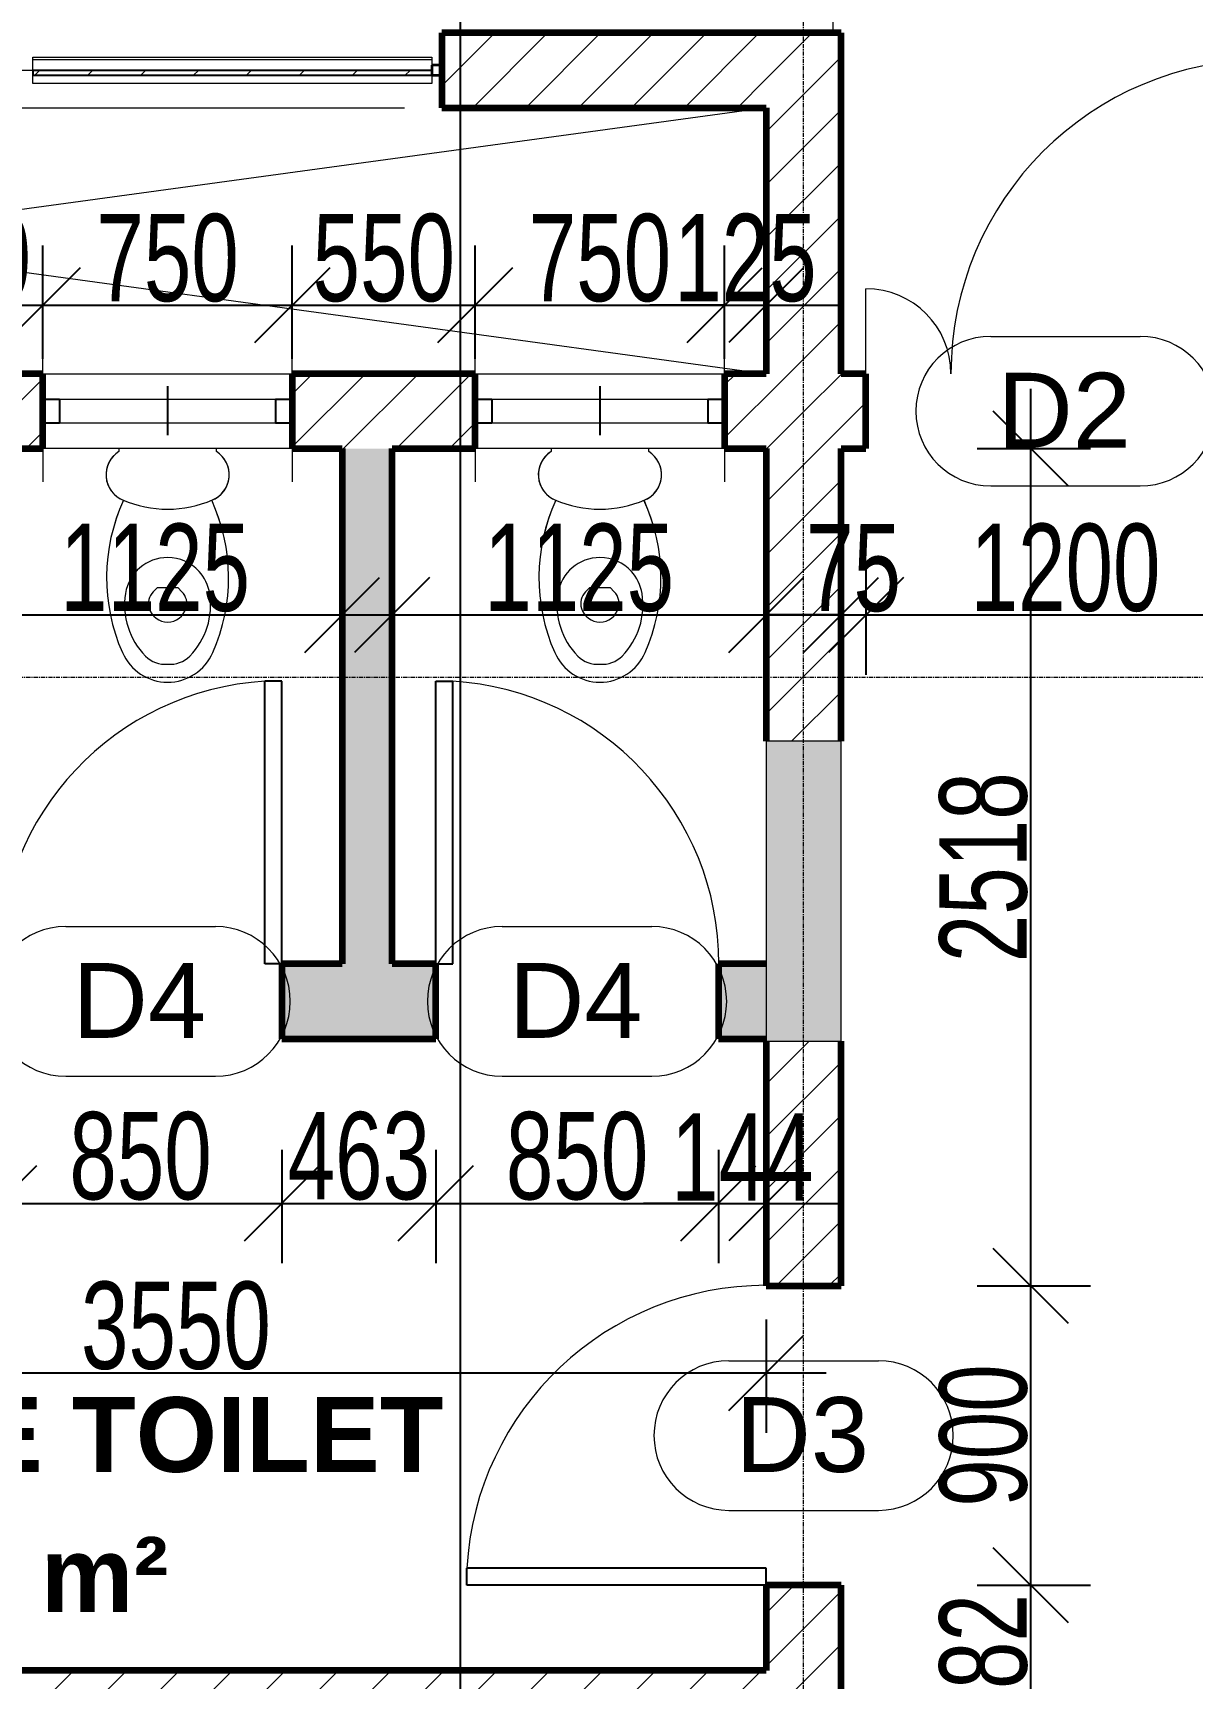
# Model space of a CAD drawing. Header units: millimetres. Extents: x -35190 to 411743, y -233114 to 23872.
# Drawn here: x 151854 to 155340, y 152 to 5099 of the extents above; entities that cross this region are included whole.
import ezdxf

# ---------------------------------------------------------------- set-up
doc = ezdxf.new("R2010")
doc.units = ezdxf.units.MM
doc.linetypes.add('Grid Line', pattern=[22.225, 12.7, -3.175, 3.175, -3.175])
for name, color, linetype, lineweight in [('A-ANNO-DIMS', 211, 'Continuous', 9), ('A-AREA-IDEN', 2, 'Continuous', 9), ('A-DETL-GENF', 92, 'Continuous', 18), ('A-DETL-THIN', 151, 'Continuous', 18), ('A-DOOR', 31, 'Continuous', 18), ('A-DOOR-IDEN', 31, 'Continuous', 9), ('A-FLOR', 192, 'Continuous', 18), ('A-GLAZ', 151, 'Continuous', 18), ('A-GLAZ-CURT', 52, 'Continuous', 18), ('A-GLAZ-CWMG', 51, 'Continuous', 18), ('A-WALL', 113, 'Continuous', 18), ('A-WALL-PATT', 111, 'Continuous', 18), ('P-SANR-FIXT', 6, 'Continuous', 18), ('S-GRID', 1, 'Continuous', 9)]:
    doc.layers.add(name, color=color, linetype=linetype, lineweight=lineweight)
doc.styles.add('Arial_8', font='arial.ttf', dxfattribs={"width": 0.7, "height": 262.5})
doc.styles.add('Arial_9', font='arial.ttf', dxfattribs={"height": 180})
doc.styles.add('Arial_B', font='arialbd.ttf', dxfattribs={"height": 225})
doc.dimstyles.new('small_3_5mm', dxfattribs={"dimscale": 304.8, "dimtxt": 267.818092, "dimasz": 0.738189, "dimexe": 0.590551, "dimexo": 0.0625, "dimgap": 0.024606, "dimtad": 1, "dimdec": 0, "dimzin": 0, "dimdsep": 46, "dimtxsty": 'Arial_8', "dimblk1": 'OBLIQUE', "dimblk2": 'OBLIQUE', "dimsah": 1, "dimcen": 0.09, "dimdle": 0.590551, "dimazin": 0, "dimtfac": 1, "dimtdec": 4, "dimtix": 1, "dimtmove": 0, "dimatfit": 3, "dimfxl": 0.590551, "dimfxlon": 1, "dimtvp": 1, "dimtolj": 1, "dimtzin": 0, "dimarcsym": 2})
pattern_1 = [(45, (140110.45, -3260.38), (-79.5495, 79.5495), [])]

# ---------------------------------------------------------------- blocks, each defined once
blk = doc.blocks.new('M_Single-Flush - 900 x 2100mm-426370-FIRST FLOOR')
at = {"layer": 'A-DOOR', "lineweight": 25}
for p, q in [((399, -112.5), (399, -1012.7)), ((450, -112.5), (399, -112.5)), ((450, -112.5), (450, -1012.7)), ((450, -1012.7), (399, -1012.7))]:
    blk.add_line(p, q, dxfattribs=at)
at = {"layer": 'A-DOOR'}
blk.add_arc((450, -112.5), 901.7, 180, 266.7576, dxfattribs=at)
blk = doc.blocks.new('Double - Offset 1 - 1200 x 2100mm Sgl Swing-501791-FIRST FLOOR')
at = {"layer": 'A-DOOR'}
for p, q in [((834, 112.5), (834, 1057)), ((-366, 112.5), (-366, 368))]:
    blk.add_line(p, q, dxfattribs=at)
for centre, radius, start, end in [((834, 112.5), 944.5, 90, 180), ((-366, 112.5), 255.5, 360, 90)]:
    blk.add_arc(centre, radius, start, end, dxfattribs=at)
blk = doc.blocks.new('Sliding - 2L - SL750 X 900-440830-FIRST FLOOR')
at = {"layer": 'A-GLAZ'}
for p, q in [((-48.8, 112.5), (-48.8, 212.5)), ((701.2, 112.5), (701.2, 212.5)), ((651.2, 35), (1.2, 35)), ((1.2, -35), (651.2, -35)), ((-48.8, -112.5), (-48.8, -192.5)), ((701.2, -112.5), (701.2, -212.5))]:
    blk.add_line(p, q, dxfattribs=at)
at = {"layer": 'A-GLAZ', "lineweight": 25}
for p, q in [((326.2, -75), (326.2, 72.5)), ((1.2, 35), (-48.8, 35)), ((1.2, -35), (1.2, 35)), ((701.2, 35), (651.2, 35)), ((651.2, -35), (651.2, 35)), ((-48.8, -35), (1.2, -35)), ((651.2, -35), (701.2, -35))]:
    blk.add_line(p, q, dxfattribs=at)
blk = doc.blocks.new('M_Single-Flush - 850 x 2100mm-V26-FIRST FLOOR')
at = {"layer": 'A-DOOR', "color": 10, "lineweight": 25}
for p, q in [((374, 112.5), (374, 962.7)), ((425, 962.7), (374, 962.7)), ((425, 112.5), (425, 962.7)), ((425, 112.5), (374, 112.5))]:
    blk.add_line(p, q, dxfattribs=at)
at = {"layer": 'A-DOOR'}
blk.add_arc((425, 112.5), 851.7, 93.433, 180, dxfattribs=at)
blk = doc.blocks.new('M_Single-Flush - 850 x 2100mm-V27-FIRST FLOOR')
at = {"layer": 'A-DOOR', "color": 10, "lineweight": 25}
for p, q in [((374, -112.5), (374, -962.7)), ((425, -112.5), (374, -112.5)), ((425, -112.5), (425, -962.7)), ((425, -962.7), (374, -962.7))]:
    blk.add_line(p, q, dxfattribs=at)
at = {"layer": 'A-DOOR'}
blk.add_arc((425, -112.5), 851.7, 180, 266.567, dxfattribs=at)
blk = doc.blocks.new('WC Dis w Cistern _7_ - 540 x 360mm-515151-FIRST FLOOR')
at = {"layer": 'P-SANR-FIXT'}
for p, q in [((-146.9, 0), (-146.9, -8.9)), ((-146.9, 0), (-146.9, -8.9)), ((146.9, -8.9), (146.9, 0)), ((146.9, -8.9), (146.9, 0)), ((-43.1, -430.6), (-30.8, -418.2)), ((-30.8, -418.2), (30.8, -418.2)), ((30.8, -418.2), (43.1, -430.6))]:
    blk.add_line(p, q, dxfattribs=at)
for centre, radius, start, end in [((-102.8, -78.7), 82.5, 122.2745, 248.8192), ((-102.8, -78.7), 82.5, 122.2745, 246.8782), ((102.8, -78.7), 82.5, 291.1808, 57.7255), ((102.8, -78.7), 82.5, 293.1218, 57.7255), ((375, -388.2), 558.4, 155.3545, 203.7969), ((375, -388.2), 558.4, 155.3903, 203.7969), ((0, 162.1), 344.3, 246.8782, 293.1218), ((-375, -388.2), 558.4, 336.2031, 24.6455), ((-375, -388.2), 558.4, 336.2031, 24.6097), ((0, -455.9), 128.2, 89.9985, 170.9061), ((0, -455.9), 128.2, 42.4453, 90.0015), ((0, -455.9), 128.2, 9.0939, 42.4453), ((90.5, -470.4), 219.9, 170.9061, 224.3974), ((-7.8, -465.9), 50, 135, 197.1865), ((7.8, -465.9), 50, 342.8171, 45), ((-90.5, -470.4), 219.9, 315.6026, 9.0939), ((0, -463.5), 58.1, 197.1865, 342.8171), ((1.4, -553), 150, 203.7969, 269.4689), ((1.4, -553), 150, 203.7969, 269.4689), ((-8.3, -567.1), 81.6, 224.3974, 275.8355), ((-1.4, -553), 150, 270.5311, 336.2031), ((-1.4, -553), 150, 270.5311, 336.2031), ((8.3, -567.1), 81.6, 264.1645, 315.6026)]:
    blk.add_arc(centre, radius, start, end, dxfattribs=at)
blk = doc.blocks.new('grill panel - grill panel-704256-FIRST FLOOR')
at = {"layer": 'A-GLAZ-CURT'}
for p, q in [((600, 0.4), (600, -32.3)), ((-600, -32.3), (-600, -15)), ((-600, -39.4), (-600, -32.3)), ((600, -32.3), (-600, -32.3)), ((600, -39.4), (-600, -39.4)), ((600, -32.3), (600, -39.4))]:
    blk.add_line(p, q, dxfattribs=at)
blk = doc.blocks.new('grill panel - grill panel-V64-FIRST FLOOR')
at = {"layer": 'A-GLAZ-CURT'}
h = blk.add_hatch(dxfattribs=at)
h.set_pattern_fill('FP_31', color=256, style=0, pattern_type=2)
h.set_pattern_definition([(225, (12343.9, 8247.18), (79.5495, -79.5495), [])])
h.paths.add_polyline_path([(378.8, 14.6), (-600, 14.6), (-600, 0.4), (600, 0.4), (600, 14.6)])
for p, q in [((-600, 15), (-600, 39.4)), ((-600, 39.4), (600, 39.4)), ((600, 39.4), (600, 14.6))]:
    blk.add_line(p, q, dxfattribs=at)
at = {"layer": 'A-GLAZ-CURT', "lineweight": 25}
for p, q in [((-600, 14.6), (-600, 0.4)), ((600, 14.6), (-600, 14.6)), ((-600, 0.4), (600, 0.4)), ((600, 0.4), (600, 14.6))]:
    blk.add_line(p, q, dxfattribs=at)
blk = doc.blocks.new('Rectangular Mullion - 30mm Square-695045-FIRST FLOOR')
at = {"layer": 'A-GLAZ-CWMG', "lineweight": 35}
for p, q in [((0, 15), (-30, 15)), ((-30, 15), (-30, -14.6)), ((0, -15), (0, 15)), ((-30, -15), (0, -15))]:
    blk.add_line(p, q, dxfattribs=at)
blk = doc.blocks.new('_Oblique')
at = {"color": 0, "linetype": 'ByBlock', "lineweight": -2}
blk.add_line((-0.5, -0.5), (0.5, 0.5), dxfattribs=at)
blk = doc.blocks.new('*D3863')
at = {"layer": 'A-ANNO-DIMS', "color": 0, "lineweight": -2, "transparency": 16777216}
for p, q in [((151659.4, 3509.8), (151659.4, 3168.8)), ((152784.4, 3509.8), (152784.4, 3168.8)), ((151479.4, 3348.8), (152964.4, 3348.8))]:
    blk.add_line(p, q, dxfattribs=at)
at = {"layer": 'Defpoints', "color": 0, "transparency": 16777216}
for p in [(151659.4, 3528.8), (152784.4, 3528.8), (152784.4, 3348.8)]:
    blk.add_point(p, dxfattribs=at)
at = {"layer": 'A-ANNO-DIMS', "color": 0, "lineweight": -2, "transparency": 16777216, "xscale": 224.9999999999999, "yscale": 224.9999999999999, "zscale": 224.9999999999999, "rotation": 180}
blk.add_blockref('_Oblique', (151659.4, 3348.8), dxfattribs=at)
at = {"layer": 'A-ANNO-DIMS', "color": 0, "lineweight": -2, "transparency": 16777216, "xscale": 224.9999999999999, "yscale": 224.9999999999999, "zscale": 224.9999999999999}
blk.add_blockref('_Oblique', (152784.4, 3348.8), dxfattribs=at)
at = {"layer": 'A-ANNO-DIMS', "color": 0, "transparency": 16777216, "insert": (152221.9, 3490.3), "char_height": 262.5, "width": 672.429, "attachment_point": 5, "style": 'Arial_8'}
blk.add_mtext('\\A1;1125', dxfattribs=at)
blk = doc.blocks.new('*D3864')
at = {"layer": 'A-ANNO-DIMS', "color": 0, "lineweight": -2, "transparency": 16777216}
for p, q in [((152934.4, 3509.8), (152934.4, 3168.8)), ((154059.4, 3509.8), (154059.4, 3168.8)), ((152754.4, 3348.8), (154239.4, 3348.8))]:
    blk.add_line(p, q, dxfattribs=at)
at = {"layer": 'Defpoints', "color": 0, "transparency": 16777216}
for p in [(152934.4, 3528.8), (154059.4, 3528.8), (154059.4, 3348.8)]:
    blk.add_point(p, dxfattribs=at)
at = {"layer": 'A-ANNO-DIMS', "color": 0, "lineweight": -2, "transparency": 16777216, "xscale": 224.9999999999999, "yscale": 224.9999999999999, "zscale": 224.9999999999999, "rotation": 180}
blk.add_blockref('_Oblique', (152934.4, 3348.8), dxfattribs=at)
at = {"layer": 'A-ANNO-DIMS', "color": 0, "lineweight": -2, "transparency": 16777216, "xscale": 224.9999999999999, "yscale": 224.9999999999999, "zscale": 224.9999999999999}
blk.add_blockref('_Oblique', (154059.4, 3348.8), dxfattribs=at)
at = {"layer": 'A-ANNO-DIMS', "color": 0, "transparency": 16777216, "insert": (153496.9, 3490.3), "char_height": 262.5, "width": 672.429, "attachment_point": 5, "style": 'Arial_8'}
blk.add_mtext('\\A1;1125', dxfattribs=at)
blk = doc.blocks.new('*D3871')
at = {"layer": 'A-ANNO-DIMS', "color": 0, "lineweight": -2, "transparency": 16777216}
for p, q in [((151434.4, 1740.4), (151434.4, 1399.4)), ((151753.1, 1740.4), (151753.1, 1399.4)), ((151434.4, 1579.4), (151209.4, 1579.4)), ((151434.4, 1579.4), (151753.1, 1579.4)), ((151753.1, 1579.4), (151978.1, 1579.4))]:
    blk.add_line(p, q, dxfattribs=at)
at = {"layer": 'Defpoints', "color": 0, "transparency": 16777216}
for p in [(151434.4, 1759.4), (151753.1, 1759.4), (151753.1, 1579.4)]:
    blk.add_point(p, dxfattribs=at)
at = {"layer": 'A-ANNO-DIMS', "color": 0, "lineweight": -2, "transparency": 16777216, "xscale": 224.9999999999999, "yscale": 224.9999999999999, "zscale": 224.9999999999999}
blk.add_blockref('_Oblique', (151434.4, 1579.4), dxfattribs=at)
at = {"layer": 'A-ANNO-DIMS', "color": 0, "lineweight": -2, "transparency": 16777216, "xscale": 224.9999999999999, "yscale": 224.9999999999999, "zscale": 224.9999999999999, "rotation": 180}
blk.add_blockref('_Oblique', (151753.1, 1579.4), dxfattribs=at)
at = {"layer": 'A-ANNO-DIMS', "color": 0, "transparency": 16777216, "insert": (151593.7, 1721), "char_height": 262.5, "width": 504.322, "attachment_point": 5, "style": 'Arial_8'}
blk.add_mtext('\\A1;319', dxfattribs=at)
blk = doc.blocks.new('*D3872')
at = {"layer": 'A-ANNO-DIMS', "color": 0, "lineweight": -2, "transparency": 16777216}
for p, q in [((151753.1, 1740.4), (151753.1, 1399.4)), ((152603.1, 1740.4), (152603.1, 1399.4)), ((151573.1, 1579.4), (152783.1, 1579.4))]:
    blk.add_line(p, q, dxfattribs=at)
at = {"layer": 'Defpoints', "color": 0, "transparency": 16777216}
for p in [(151753.1, 1759.4), (152603.1, 1759.4), (152603.1, 1579.4)]:
    blk.add_point(p, dxfattribs=at)
at = {"layer": 'A-ANNO-DIMS', "color": 0, "lineweight": -2, "transparency": 16777216, "xscale": 224.9999999999999, "yscale": 224.9999999999999, "zscale": 224.9999999999999, "rotation": 180}
blk.add_blockref('_Oblique', (151753.1, 1579.4), dxfattribs=at)
at = {"layer": 'A-ANNO-DIMS', "color": 0, "lineweight": -2, "transparency": 16777216, "xscale": 224.9999999999999, "yscale": 224.9999999999999, "zscale": 224.9999999999999}
blk.add_blockref('_Oblique', (152603.1, 1579.4), dxfattribs=at)
at = {"layer": 'A-ANNO-DIMS', "color": 0, "transparency": 16777216, "insert": (152178.1, 1720.9), "char_height": 262.5, "width": 504.322, "attachment_point": 5, "style": 'Arial_8'}
blk.add_mtext('\\A1;850', dxfattribs=at)
blk = doc.blocks.new('*D3873')
at = {"layer": 'A-ANNO-DIMS', "color": 0, "lineweight": -2, "transparency": 16777216}
for p, q in [((152603.1, 1740.4), (152603.1, 1399.4)), ((153065.6, 1740.4), (153065.6, 1399.4)), ((152423.1, 1579.4), (153245.6, 1579.4))]:
    blk.add_line(p, q, dxfattribs=at)
at = {"layer": 'Defpoints', "color": 0, "transparency": 16777216}
for p in [(152603.1, 1759.4), (153065.6, 1759.4), (153065.6, 1579.4)]:
    blk.add_point(p, dxfattribs=at)
at = {"layer": 'A-ANNO-DIMS', "color": 0, "lineweight": -2, "transparency": 16777216, "xscale": 224.9999999999999, "yscale": 224.9999999999999, "zscale": 224.9999999999999, "rotation": 180}
blk.add_blockref('_Oblique', (152603.1, 1579.4), dxfattribs=at)
at = {"layer": 'A-ANNO-DIMS', "color": 0, "lineweight": -2, "transparency": 16777216, "xscale": 224.9999999999999, "yscale": 224.9999999999999, "zscale": 224.9999999999999}
blk.add_blockref('_Oblique', (153065.6, 1579.4), dxfattribs=at)
at = {"layer": 'A-ANNO-DIMS', "color": 0, "transparency": 16777216, "insert": (152834.4, 1721), "char_height": 262.5, "width": 504.322, "attachment_point": 5, "style": 'Arial_8'}
blk.add_mtext('\\A1;463', dxfattribs=at)
blk = doc.blocks.new('*D3874')
at = {"layer": 'A-ANNO-DIMS', "color": 0, "lineweight": -2, "transparency": 16777216}
for p, q in [((153065.6, 1740.4), (153065.6, 1399.4)), ((153915.6, 1740.4), (153915.6, 1399.4)), ((152885.6, 1579.4), (154095.6, 1579.4))]:
    blk.add_line(p, q, dxfattribs=at)
at = {"layer": 'Defpoints', "color": 0, "transparency": 16777216}
for p in [(153065.6, 1759.4), (153915.6, 1759.4), (153915.6, 1579.4)]:
    blk.add_point(p, dxfattribs=at)
at = {"layer": 'A-ANNO-DIMS', "color": 0, "lineweight": -2, "transparency": 16777216, "xscale": 224.9999999999999, "yscale": 224.9999999999999, "zscale": 224.9999999999999, "rotation": 180}
blk.add_blockref('_Oblique', (153065.6, 1579.4), dxfattribs=at)
at = {"layer": 'A-ANNO-DIMS', "color": 0, "lineweight": -2, "transparency": 16777216, "xscale": 224.9999999999999, "yscale": 224.9999999999999, "zscale": 224.9999999999999}
blk.add_blockref('_Oblique', (153915.6, 1579.4), dxfattribs=at)
at = {"layer": 'A-ANNO-DIMS', "color": 0, "transparency": 16777216, "insert": (153490.6, 1720.9), "char_height": 262.5, "width": 504.322, "attachment_point": 5, "style": 'Arial_8'}
blk.add_mtext('\\A1;850', dxfattribs=at)
blk = doc.blocks.new('*D3875')
at = {"layer": 'A-ANNO-DIMS', "color": 0, "lineweight": -2, "transparency": 16777216}
for p, q in [((153915.6, 1740.4), (153915.6, 1399.4)), ((154059.4, 1740.4), (154059.4, 1399.4)), ((153915.6, 1579.4), (153690.6, 1579.4)), ((153915.6, 1579.4), (154059.4, 1579.4)), ((154059.4, 1579.4), (154284.4, 1579.4))]:
    blk.add_line(p, q, dxfattribs=at)
at = {"layer": 'Defpoints', "color": 0, "transparency": 16777216}
for p in [(153915.6, 1759.4), (154059.4, 1759.4), (154059.4, 1579.4)]:
    blk.add_point(p, dxfattribs=at)
at = {"layer": 'A-ANNO-DIMS', "color": 0, "lineweight": -2, "transparency": 16777216, "xscale": 224.9999999999999, "yscale": 224.9999999999999, "zscale": 224.9999999999999}
blk.add_blockref('_Oblique', (153915.6, 1579.4), dxfattribs=at)
at = {"layer": 'A-ANNO-DIMS', "color": 0, "lineweight": -2, "transparency": 16777216, "xscale": 224.9999999999999, "yscale": 224.9999999999999, "zscale": 224.9999999999999, "rotation": 180}
blk.add_blockref('_Oblique', (154059.4, 1579.4), dxfattribs=at)
at = {"layer": 'A-ANNO-DIMS', "color": 0, "transparency": 16777216, "insert": (153987.5, 1718.7), "char_height": 262.5, "width": 504.322, "attachment_point": 5, "style": 'Arial_8'}
blk.add_mtext('\\A1;144', dxfattribs=at)
blk = doc.blocks.new('*D3885')
at = {"layer": 'A-ANNO-DIMS', "color": 0, "lineweight": -2, "transparency": 16777216}
for p, q in [((151384.4, 4119.4), (151384.4, 4460.4)), ((151884.4, 4119.4), (151884.4, 4460.4)), ((151204.4, 4280.4), (152064.4, 4280.4))]:
    blk.add_line(p, q, dxfattribs=at)
at = {"layer": 'Defpoints', "color": 0, "transparency": 16777216}
for p in [(151884.4, 4280.4), (151384.4, 4100.4), (151884.4, 4100.4)]:
    blk.add_point(p, dxfattribs=at)
at = {"layer": 'A-ANNO-DIMS', "color": 0, "lineweight": -2, "transparency": 16777216, "xscale": 224.9999999999999, "yscale": 224.9999999999999, "zscale": 224.9999999999999, "rotation": 180}
blk.add_blockref('_Oblique', (151384.4, 4280.4), dxfattribs=at)
at = {"layer": 'A-ANNO-DIMS', "color": 0, "lineweight": -2, "transparency": 16777216, "xscale": 224.9999999999999, "yscale": 224.9999999999999, "zscale": 224.9999999999999}
blk.add_blockref('_Oblique', (151884.4, 4280.4), dxfattribs=at)
at = {"layer": 'A-ANNO-DIMS', "color": 0, "transparency": 16777216, "insert": (151634.4, 4421.9), "char_height": 262.5, "width": 504.322, "attachment_point": 5, "style": 'Arial_8'}
blk.add_mtext('\\A1;500', dxfattribs=at)
blk = doc.blocks.new('*D3886')
at = {"layer": 'A-ANNO-DIMS', "color": 0, "lineweight": -2, "transparency": 16777216}
for p, q in [((151884.4, 4119.4), (151884.4, 4460.4)), ((152634.4, 4119.4), (152634.4, 4460.4)), ((151704.4, 4280.4), (152814.4, 4280.4))]:
    blk.add_line(p, q, dxfattribs=at)
at = {"layer": 'Defpoints', "color": 0, "transparency": 16777216}
for p in [(152634.4, 4280.4), (151884.4, 4100.4), (152634.4, 4100.4)]:
    blk.add_point(p, dxfattribs=at)
at = {"layer": 'A-ANNO-DIMS', "color": 0, "lineweight": -2, "transparency": 16777216, "xscale": 224.9999999999999, "yscale": 224.9999999999999, "zscale": 224.9999999999999, "rotation": 180}
blk.add_blockref('_Oblique', (151884.4, 4280.4), dxfattribs=at)
at = {"layer": 'A-ANNO-DIMS', "color": 0, "lineweight": -2, "transparency": 16777216, "xscale": 224.9999999999999, "yscale": 224.9999999999999, "zscale": 224.9999999999999}
blk.add_blockref('_Oblique', (152634.4, 4280.4), dxfattribs=at)
at = {"layer": 'A-ANNO-DIMS', "color": 0, "transparency": 16777216, "insert": (152259.4, 4421.9), "char_height": 262.5, "width": 504.322, "attachment_point": 5, "style": 'Arial_8'}
blk.add_mtext('\\A1;750', dxfattribs=at)
blk = doc.blocks.new('*D3887')
at = {"layer": 'A-ANNO-DIMS', "color": 0, "lineweight": -2, "transparency": 16777216}
for p, q in [((152634.4, 4119.4), (152634.4, 4460.4)), ((153184.4, 4119.4), (153184.4, 4460.4)), ((152454.4, 4280.4), (153364.4, 4280.4))]:
    blk.add_line(p, q, dxfattribs=at)
at = {"layer": 'Defpoints', "color": 0, "transparency": 16777216}
for p in [(153184.4, 4280.4), (152634.4, 4100.4), (153184.4, 4100.4)]:
    blk.add_point(p, dxfattribs=at)
at = {"layer": 'A-ANNO-DIMS', "color": 0, "lineweight": -2, "transparency": 16777216, "xscale": 224.9999999999999, "yscale": 224.9999999999999, "zscale": 224.9999999999999, "rotation": 180}
blk.add_blockref('_Oblique', (152634.4, 4280.4), dxfattribs=at)
at = {"layer": 'A-ANNO-DIMS', "color": 0, "lineweight": -2, "transparency": 16777216, "xscale": 224.9999999999999, "yscale": 224.9999999999999, "zscale": 224.9999999999999}
blk.add_blockref('_Oblique', (153184.4, 4280.4), dxfattribs=at)
at = {"layer": 'A-ANNO-DIMS', "color": 0, "transparency": 16777216, "insert": (152909.4, 4421.9), "char_height": 262.5, "width": 504.322, "attachment_point": 5, "style": 'Arial_8'}
blk.add_mtext('\\A1;550', dxfattribs=at)
blk = doc.blocks.new('*D3888')
at = {"layer": 'A-ANNO-DIMS', "color": 0, "lineweight": -2, "transparency": 16777216}
for p, q in [((153184.4, 4119.4), (153184.4, 4460.4)), ((153934.4, 4119.4), (153934.4, 4460.4)), ((153004.4, 4280.4), (154114.4, 4280.4))]:
    blk.add_line(p, q, dxfattribs=at)
at = {"layer": 'Defpoints', "color": 0, "transparency": 16777216}
for p in [(153934.4, 4280.4), (153184.4, 4100.4), (153934.4, 4100.4)]:
    blk.add_point(p, dxfattribs=at)
at = {"layer": 'A-ANNO-DIMS', "color": 0, "lineweight": -2, "transparency": 16777216, "xscale": 224.9999999999999, "yscale": 224.9999999999999, "zscale": 224.9999999999999, "rotation": 180}
blk.add_blockref('_Oblique', (153184.4, 4280.4), dxfattribs=at)
at = {"layer": 'A-ANNO-DIMS', "color": 0, "lineweight": -2, "transparency": 16777216, "xscale": 224.9999999999999, "yscale": 224.9999999999999, "zscale": 224.9999999999999}
blk.add_blockref('_Oblique', (153934.4, 4280.4), dxfattribs=at)
at = {"layer": 'A-ANNO-DIMS', "color": 0, "transparency": 16777216, "insert": (153559.4, 4421.9), "char_height": 262.5, "width": 504.322, "attachment_point": 5, "style": 'Arial_8'}
blk.add_mtext('\\A1;750', dxfattribs=at)
blk = doc.blocks.new('*D3889')
at = {"layer": 'A-ANNO-DIMS', "color": 0, "lineweight": -2, "transparency": 16777216}
for p, q in [((153934.4, 4119.4), (153934.4, 4460.4)), ((154059.4, 4441.3), (154059.4, 4100.4)), ((153934.4, 4280.4), (153709.4, 4280.4)), ((153934.4, 4280.4), (154059.4, 4280.4)), ((154059.4, 4280.4), (154284.4, 4280.4))]:
    blk.add_line(p, q, dxfattribs=at)
at = {"layer": 'Defpoints', "color": 0, "transparency": 16777216}
for p in [(154059.4, 4460.4), (154059.4, 4280.4), (153934.4, 4100.4)]:
    blk.add_point(p, dxfattribs=at)
at = {"layer": 'A-ANNO-DIMS', "color": 0, "lineweight": -2, "transparency": 16777216, "xscale": 224.9999999999999, "yscale": 224.9999999999999, "zscale": 224.9999999999999}
blk.add_blockref('_Oblique', (153934.4, 4280.4), dxfattribs=at)
at = {"layer": 'A-ANNO-DIMS', "color": 0, "lineweight": -2, "transparency": 16777216, "xscale": 224.9999999999999, "yscale": 224.9999999999999, "zscale": 224.9999999999999, "rotation": 180}
blk.add_blockref('_Oblique', (154059.4, 4280.4), dxfattribs=at)
at = {"layer": 'A-ANNO-DIMS', "color": 0, "transparency": 16777216, "insert": (153996.9, 4421.9), "char_height": 262.5, "width": 504.322, "attachment_point": 5, "style": 'Arial_8'}
blk.add_mtext('\\A1;125', dxfattribs=at)
blk = doc.blocks.new('*D3892')
at = {"layer": 'A-ANNO-DIMS', "color": 0, "lineweight": -2, "transparency": 16777216}
for p, q in [((150509.4, 908.5), (150509.4, 1249.4)), ((154059.4, 1230.4), (154059.4, 889.4)), ((150329.4, 1069.4), (154239.4, 1069.4))]:
    blk.add_line(p, q, dxfattribs=at)
at = {"layer": 'Defpoints', "color": 0, "transparency": 16777216}
for p in [(154059.4, 1249.4), (154059.4, 1069.4), (150509.4, 889.4)]:
    blk.add_point(p, dxfattribs=at)
at = {"layer": 'A-ANNO-DIMS', "color": 0, "lineweight": -2, "transparency": 16777216, "xscale": 224.9999999999999, "yscale": 224.9999999999999, "zscale": 224.9999999999999, "rotation": 180}
blk.add_blockref('_Oblique', (150509.4, 1069.4), dxfattribs=at)
at = {"layer": 'A-ANNO-DIMS', "color": 0, "lineweight": -2, "transparency": 16777216, "xscale": 224.9999999999999, "yscale": 224.9999999999999, "zscale": 224.9999999999999}
blk.add_blockref('_Oblique', (154059.4, 1069.4), dxfattribs=at)
at = {"layer": 'A-ANNO-DIMS', "color": 0, "transparency": 16777216, "insert": (152284.4, 1211), "char_height": 262.5, "width": 672.429, "attachment_point": 5, "style": 'Arial_8'}
blk.add_mtext('\\A1;3550', dxfattribs=at)
blk = doc.blocks.new('*D4193')
at = {"layer": 'A-ANNO-DIMS', "color": 0, "lineweight": -2, "transparency": 16777216}
for p, q in [((154284.4, 3509.8), (154284.4, 3168.8)), ((154359.4, 3509.8), (154359.4, 3168.8)), ((154284.4, 3348.8), (154059.4, 3348.8)), ((154284.4, 3348.8), (154359.4, 3348.8)), ((154359.4, 3348.8), (154584.4, 3348.8))]:
    blk.add_line(p, q, dxfattribs=at)
at = {"layer": 'Defpoints', "color": 0, "transparency": 16777216}
for p in [(154284.4, 3528.8), (154359.4, 3528.8), (154359.4, 3348.8)]:
    blk.add_point(p, dxfattribs=at)
at = {"layer": 'A-ANNO-DIMS', "color": 0, "lineweight": -2, "transparency": 16777216, "xscale": 224.9999999999999, "yscale": 224.9999999999999, "zscale": 224.9999999999999}
blk.add_blockref('_Oblique', (154284.4, 3348.8), dxfattribs=at)
at = {"layer": 'A-ANNO-DIMS', "color": 0, "lineweight": -2, "transparency": 16777216, "xscale": 224.9999999999999, "yscale": 224.9999999999999, "zscale": 224.9999999999999, "rotation": 180}
blk.add_blockref('_Oblique', (154359.4, 3348.8), dxfattribs=at)
at = {"layer": 'A-ANNO-DIMS', "color": 0, "transparency": 16777216, "insert": (154321.9, 3489.8), "char_height": 262.5, "width": 336.215, "attachment_point": 5, "style": 'Arial_8'}
blk.add_mtext('\\A1;75', dxfattribs=at)
blk = doc.blocks.new('*D4194')
at = {"layer": 'A-ANNO-DIMS', "color": 0, "lineweight": -2, "transparency": 16777216}
for p, q in [((154359.4, 3509.8), (154359.4, 3168.8)), ((155559.4, 3509.8), (155559.4, 3168.8)), ((154179.4, 3348.8), (155739.4, 3348.8))]:
    blk.add_line(p, q, dxfattribs=at)
at = {"layer": 'Defpoints', "color": 0, "transparency": 16777216}
for p in [(154359.4, 3528.8), (155559.4, 3528.8), (155559.4, 3348.8)]:
    blk.add_point(p, dxfattribs=at)
at = {"layer": 'A-ANNO-DIMS', "color": 0, "lineweight": -2, "transparency": 16777216, "xscale": 224.9999999999999, "yscale": 224.9999999999999, "zscale": 224.9999999999999, "rotation": 180}
blk.add_blockref('_Oblique', (154359.4, 3348.8), dxfattribs=at)
at = {"layer": 'A-ANNO-DIMS', "color": 0, "lineweight": -2, "transparency": 16777216, "xscale": 224.9999999999999, "yscale": 224.9999999999999, "zscale": 224.9999999999999}
blk.add_blockref('_Oblique', (155559.4, 3348.8), dxfattribs=at)
at = {"layer": 'A-ANNO-DIMS', "color": 0, "transparency": 16777216, "insert": (154959.4, 3490.3), "char_height": 262.5, "width": 672.429, "attachment_point": 5, "style": 'Arial_8'}
blk.add_mtext('\\A1;1200', dxfattribs=at)
blk = doc.blocks.new('*D4201')
at = {"layer": 'A-ANNO-DIMS', "color": 0, "lineweight": -2, "transparency": 16777216}
for p, q in [((154854.7, -230.7), (154854.7, 611.3)), ((154693.8, 431.3), (155034.7, 431.3)), ((154693.8, -50.7), (155034.7, -50.7))]:
    blk.add_line(p, q, dxfattribs=at)
at = {"layer": 'Defpoints', "color": 0, "transparency": 16777216}
for p in [(154674.7, 431.3), (154854.7, 431.3), (154674.7, -50.7)]:
    blk.add_point(p, dxfattribs=at)
at = {"layer": 'A-ANNO-DIMS', "color": 0, "lineweight": -2, "transparency": 16777216, "xscale": 224.9999999999999, "yscale": 224.9999999999999, "zscale": 224.9999999999999}
for p, rotation in [((154854.7, 431.3), 90), ((154854.7, -50.7), 270)]:
    blk.add_blockref('_Oblique', p, dxfattribs=dict(at, rotation=rotation))
at = {"layer": 'A-ANNO-DIMS', "color": 0, "transparency": 16777216, "insert": (154713.2, 190.3), "char_height": 262.5, "width": 504.322, "attachment_point": 5, "rotation": 90, "style": 'Arial_8'}
blk.add_mtext('\\A1;482', dxfattribs=at)
blk = doc.blocks.new('*D4202')
at = {"layer": 'A-ANNO-DIMS', "color": 0, "lineweight": -2, "transparency": 16777216}
for p, q in [((154854.7, 251.3), (154854.7, 1511.3)), ((154693.8, 1331.3), (155034.7, 1331.3)), ((154693.8, 431.3), (155034.7, 431.3))]:
    blk.add_line(p, q, dxfattribs=at)
at = {"layer": 'Defpoints', "color": 0, "transparency": 16777216}
for p in [(154674.7, 1331.3), (154854.7, 1331.3), (154674.7, 431.3)]:
    blk.add_point(p, dxfattribs=at)
at = {"layer": 'A-ANNO-DIMS', "color": 0, "lineweight": -2, "transparency": 16777216, "xscale": 224.9999999999999, "yscale": 224.9999999999999, "zscale": 224.9999999999999}
for p, rotation in [((154854.7, 1331.3), 90), ((154854.7, 431.3), 270)]:
    blk.add_blockref('_Oblique', p, dxfattribs=dict(at, rotation=rotation))
at = {"layer": 'A-ANNO-DIMS', "color": 0, "transparency": 16777216, "insert": (154713.2, 881.3), "char_height": 262.5, "width": 504.322, "attachment_point": 5, "rotation": 90, "style": 'Arial_8'}
blk.add_mtext('\\A1;900', dxfattribs=at)
blk = doc.blocks.new('*D4203')
at = {"layer": 'A-ANNO-DIMS', "color": 0, "lineweight": -2, "transparency": 16777216}
for p, q in [((154854.7, 1151.3), (154854.7, 4029.3)), ((154693.8, 3849.3), (155034.7, 3849.3)), ((154693.8, 1331.3), (155034.7, 1331.3))]:
    blk.add_line(p, q, dxfattribs=at)
at = {"layer": 'Defpoints', "color": 0, "transparency": 16777216}
for p in [(154674.7, 3849.3), (154854.7, 3849.3), (154674.7, 1331.3)]:
    blk.add_point(p, dxfattribs=at)
at = {"layer": 'A-ANNO-DIMS', "color": 0, "lineweight": -2, "transparency": 16777216, "xscale": 224.9999999999999, "yscale": 224.9999999999999, "zscale": 224.9999999999999}
for p, rotation in [((154854.7, 3849.3), 90), ((154854.7, 1331.3), 270)]:
    blk.add_blockref('_Oblique', p, dxfattribs=dict(at, rotation=rotation))
at = {"layer": 'A-ANNO-DIMS', "color": 0, "transparency": 16777216, "insert": (154713.2, 2590.3), "char_height": 262.5, "width": 672.429, "attachment_point": 5, "rotation": 90, "style": 'Arial_8'}
blk.add_mtext('\\A1;2518', dxfattribs=at)
blk = doc.blocks.new('M_Door Tag - M_Door Tag-1233-FIRST FLOOR')
at = {"layer": 'A-DOOR-IDEN'}
for p, q in [((-3, 3), (3, 3)), ((-3, -3), (3, -3))]:
    blk.add_line(p, q, dxfattribs=at)
for centre, start, end in [((-3, 0), 90, 270), ((3, 0), 270, 90)]:
    blk.add_arc(centre, 3, start, end, dxfattribs=at)

msp = doc.modelspace()

# ---------------------------------------------------------------- hatches: boundary and pattern name
at = {"layer": 'A-DETL-GENF'}
msp.add_hatch(color=1, dxfattribs=at).paths.add_polyline_path([(154059.4, 2067.3), (154284.4, 2067.3), (154284.4, 2969), (154059.4, 2969), (154059.4, 2074.3)])
at = {"layer": 'A-WALL-PATT'}
h = msp.add_hatch(dxfattribs=at)
h.set_pattern_fill('FP_1', color=256, style=0, pattern_type=2)
h.set_pattern_definition(pattern_1)
h.paths.add_polyline_path([(153507.1, 4874.3), (154059.4, 4874.3), (154059.4, 5099.3), (153084.4, 5099.3), (153084.4, 4874.3)])
h = msp.add_hatch(dxfattribs=at)
h.set_pattern_fill('FP_1', color=256, style=0, pattern_type=2)
h.set_pattern_definition(pattern_1)
h.paths.add_polyline_path([(154059.4, 4074.3), (154284.4, 4074.3), (154284.4, 5099.3), (154059.4, 5099.3), (154059.4, 4769.8)])
h = msp.add_hatch(dxfattribs=at)
h.set_pattern_fill('FP_1', color=256, style=0, pattern_type=2)
h.set_pattern_definition(pattern_1)
h.paths.add_polyline_path([(147984.4, 3849.3), (148334.4, 3849.3), (148334.4, 4074.3), (147984.4, 4074.3), (147984.4, 3938.4)])
h.paths.add_polyline_path([(149084.4, 3849.3), (149484.4, 3849.3), (149484.4, 4074.3), (149084.4, 4074.3), (149084.4, 3938.4)])
h.paths.add_polyline_path([(154079.7, 3849.3), (154171.9, 3849.3), (154171.9, 4074.3), (153934.4, 4074.3), (153934.4, 3849.3), (154059.4, 3849.3)])
h.paths.add_polyline_path([(150234.4, 3849.3), (150634.4, 3849.3), (150634.4, 4074.3), (150234.4, 4074.3), (150234.4, 3938.4)])
h.paths.add_polyline_path([(153184.4, 3849.3), (153184.4, 4074.3), (152634.4, 4074.3), (152634.4, 3849.3), (152934.5, 3849.3)])
h.paths.add_polyline_path([(151659.4, 3849.3), (151884.4, 3849.3), (151884.4, 4074.3), (151384.4, 4074.3), (151384.4, 3849.3), (151509.4, 3849.3)])
h = msp.add_hatch(dxfattribs=at)
h.set_pattern_fill('FP_1', color=256, style=0, pattern_type=2)
h.set_pattern_definition(pattern_1)
h.paths.add_polyline_path([(154259.4, 3849.3), (154359.4, 3849.3), (154359.4, 4074.3), (154171.9, 4074.3), (154171.9, 3849.3)])
h.paths.add_polyline_path([(158609.4, 3849.3), (158734.4, 3849.3), (158734.4, 4074.3), (158334.4, 4074.3), (158334.4, 3849.3), (158459.4, 3849.3)])
h.paths.add_polyline_path([(155559.4, 3849.3), (156434.4, 3849.3), (156434.4, 4074.3), (155559.4, 4074.3)])
h.paths.add_polyline_path([(160909.4, 3849.3), (161183.4, 3849.3), (161183.4, 4074.3), (160645.4, 4074.3), (160645.4, 3849.3), (160759.4, 3849.3)])
h.paths.add_polyline_path([(157184.4, 3849.3), (157584.4, 3849.3), (157584.4, 4074.3), (157184.4, 4074.3), (157184.4, 3938.4)])
h.paths.add_polyline_path([(159895.4, 3849.3), (159895.4, 4074.3), (159484.4, 4074.3), (159484.4, 3849.3), (159806, 3849.3)])
h.paths.add_polyline_path([(161933.4, 3849.3), (162159.4, 3849.3), (162159.4, 4074.3), (161933.4, 4074.3), (161933.4, 3938.4)])
msp.add_hatch(color=1, dxfattribs=at).paths.add_polyline_path([(152934.4, 2299.3), (152934.4, 3849.3), (152784.4, 3849.3), (152784.4, 2299.3)])
h = msp.add_hatch(dxfattribs=at)
h.set_pattern_fill('FP_1', color=256, style=0, pattern_type=2)
h.set_pattern_definition(pattern_1)
h.paths.add_polyline_path([(154059.4, -50.7), (154284.4, -50.7), (154284.4, 431.3), (154059.4, 431.3), (154059.4, 174.3)])
h.paths.add_polyline_path([(154259.4, 1331.3), (154284.4, 1331.3), (154284.4, 2067.3), (154059.4, 2067.3), (154059.4, 1331.3), (154130.2, 1331.3)])
h.paths.add_polyline_path([(154156.6, 2969), (154284.4, 2969), (154284.4, 3849.3), (154059.4, 3849.3), (154059.4, 2969), (154108, 2969)])
h = msp.add_hatch(color=1, dxfattribs=at)
h.paths.add_polyline_path([(149134.4, 2074.3), (149434.4, 2074.3), (149434.4, 2299.3), (149134.4, 2299.3)])
h.paths.add_polyline_path([(150359.4, 2074.3), (150584.4, 2074.3), (150584.4, 2299.3), (150284.4, 2299.3), (150284.4, 2074.3)])
h.paths.add_polyline_path([(152784.4, 2074.3), (153065.6, 2074.3), (153065.6, 2299.3), (152603.1, 2299.3), (152603.1, 2074.3)])
h.paths.add_polyline_path([(151434.4, 2074.3), (151753.1, 2074.3), (151753.1, 2299.3), (151434.4, 2299.3)])
h.paths.add_polyline_path([(154043, 2074.3), (154059.4, 2074.3), (154059.4, 2299.3), (153915.6, 2299.3), (153915.6, 2074.3), (154026.7, 2074.3)])
h.paths.add_polyline_path([(148284.4, 2074.3), (148284.4, 2299.3), (148209.4, 2299.3), (148209.4, 2074.3)])
h = msp.add_hatch(dxfattribs=at)
h.set_pattern_fill('FP_1', color=256, style=0, pattern_type=2)
h.set_pattern_definition(pattern_1)
h.paths.add_polyline_path([(148209.4, -50.7), (154059.4, -50.7), (154059.4, 174.3), (148209.4, 174.3)])

# ---------------------------------------------------------------- linework, layer by layer
msp.add_line((153139, 20612), (153139, -32604.4))
at = {"layer": 'A-DETL-THIN'}
for p, q in [((149184.4, 4986.8), (152971.9, 4986.8)), ((148209.4, 4874.3), (154059.4, 4074.3)), ((154059.4, 4874.3), (148209.4, 4074.3)), ((149184.4, 4874.3), (152971.9, 4874.3)), ((154284.4, 2969), (154059.4, 2969)), ((154059.4, 2969), (154059.4, 2067.3)), ((154284.4, 2067.3), (154284.4, 2969)), ((154059.4, 2067.3), (154284.4, 2067.3))]:
    msp.add_line(p, q, dxfattribs=at)
at = {"layer": 'A-FLOR'}
msp.add_line((154259.4, 6599.3), (154259.4, 5099.3), dxfattribs=at)
at = {"layer": 'A-WALL', "lineweight": 140}
for p, q in [((154284.4, 5099.3), (153084.4, 5099.3)), ((153084.4, 5099.3), (153084.4, 4874.3)), ((154284.4, 4074.3), (154284.4, 5099.3)), ((153084.4, 4874.3), (154059.4, 4874.3)), ((154059.4, 4874.3), (154059.4, 4074.3)), ((151884.4, 4074.3), (151384.4, 4074.3)), ((151884.4, 3849.3), (151884.4, 4074.3)), ((153184.4, 4074.3), (152634.4, 4074.3)), ((152634.4, 4074.3), (152634.4, 3849.3)), ((153184.4, 3849.3), (153184.4, 4074.3)), ((154059.4, 4074.3), (153934.4, 4074.3)), ((153934.4, 4074.3), (153934.4, 3849.3)), ((154359.4, 4074.3), (154284.4, 4074.3)), ((154359.4, 3849.3), (154359.4, 4074.3)), ((151659.4, 3849.3), (151884.4, 3849.3)), ((152634.4, 3849.3), (152784.4, 3849.3)), ((152934.4, 3849.3), (153184.4, 3849.3)), ((153934.4, 3849.3), (154059.4, 3849.3)), ((154059.4, 3849.3), (154059.4, 2969)), ((154284.4, 2969), (154284.4, 3849.3)), ((154284.4, 3849.3), (154359.4, 3849.3)), ((152784.4, 2299.3), (152603.1, 2299.3)), ((152603.1, 2299.3), (152603.1, 2074.3)), ((153065.6, 2299.3), (152934.4, 2299.3)), ((153065.6, 2074.3), (153065.6, 2299.3)), ((154059.4, 2299.3), (153915.6, 2299.3)), ((153915.6, 2299.3), (153915.6, 2074.3)), ((152603.1, 2074.3), (153065.6, 2074.3)), ((153915.6, 2074.3), (154059.4, 2074.3)), ((154059.4, 2067.3), (154059.4, 1331.3)), ((154284.4, 1331.3), (154284.4, 2067.3)), ((154059.4, 1331.3), (154284.4, 1331.3)), ((154284.4, 431.3), (154059.4, 431.3)), ((154059.4, 431.3), (154059.4, 174.3)), ((154284.4, -50.7), (154284.4, 431.3)), ((154059.4, 174.3), (150509.4, 174.3))]:
    msp.add_line(p, q, dxfattribs=at)
at = {"layer": 'A-WALL'}
for p, q in [((151884.4, 4074.3), (152634.4, 4074.3)), ((153184.4, 4074.3), (153934.4, 4074.3)), ((152634.4, 3849.3), (151884.4, 3849.3)), ((153934.4, 3849.3), (153184.4, 3849.3))]:
    msp.add_line(p, q, dxfattribs=at)
at = {"layer": 'A-WALL', "color": 250, "lineweight": 140}
for p, q in [((152784.4, 3849.3), (152784.4, 2299.3)), ((152934.4, 2299.3), (152934.4, 3849.3))]:
    msp.add_line(p, q, dxfattribs=at)
at = {"layer": 'S-GRID', "linetype": 'Grid Line'}
for p, q in [((154171.9, -26662), (154171.9, 15610.8)), ((124075.2, 3161.8), (187181.8, 3161.8))]:
    msp.add_line(p, q, dxfattribs=at)

# ---------------------------------------------------------------- block references
at = {"layer": 'A-DOOR'}
for name, p in [('Double - Offset 1 - 1200 x 2100mm Sgl Swing-501791-FIRST FLOOR', (154725.4, 3961.8)), ('M_Single-Flush - 850 x 2100mm-V26-FIRST FLOOR', (152178.1, 2186.8))]:
    msp.add_blockref(name, p, dxfattribs=at)
for name, p, rotation in [('M_Single-Flush - 850 x 2100mm-V27-FIRST FLOOR', (153490.6, 2186.8), 180), ('M_Single-Flush - 900 x 2100mm-426370-FIRST FLOOR', (154171.9, 881.3), 269.9999999999999)]:
    msp.add_blockref(name, p, dxfattribs=dict(at, rotation=rotation))
at = {"layer": 'A-DOOR-IDEN', "xscale": 74.99999999999996, "yscale": 74.99999999999996, "zscale": 74.99999999999996}
for p in [(154959.4, 3961.8), (152178.1, 2186.8), (153490.6, 2186.8), (154171.9, 881.3)]:
    msp.add_blockref('M_Door Tag - M_Door Tag-1233-FIRST FLOOR', p, dxfattribs=at)
at = {"layer": 'A-GLAZ', "rotation": 180}
for p in [(152585.5, 3961.8), (153885.5, 3961.8)]:
    msp.add_blockref('Sliding - 2L - SL750 X 900-440830-FIRST FLOOR', p, dxfattribs=at)
at = {"layer": 'A-GLAZ-CURT', "rotation": 180}
for name in ['grill panel - grill panel-704256-FIRST FLOOR', 'grill panel - grill panel-V64-FIRST FLOOR']:
    msp.add_blockref(name, (152454.4, 4986.8), dxfattribs=at)
at = {"layer": 'A-GLAZ-CWMG'}
msp.add_blockref('Rectangular Mullion - 30mm Square-695045-FIRST FLOOR', (153084.4, 4986.8), dxfattribs=at)
at = {"layer": 'P-SANR-FIXT'}
for p in [(152259.4, 3849.3), (153559.4, 3849.3)]:
    msp.add_blockref('WC Dis w Cistern _7_ - 540 x 360mm-515151-FIRST FLOOR', p, dxfattribs=at)

# ---------------------------------------------------------------- texts
at = {"layer": 'A-AREA-IDEN', "char_height": 225, "attachment_point": 1, "style": 'Arial_B'}
for s, insert, width in [('FEMALE TOILET', (150592.4, 996.7), 3066.455), ('11 m²', (151440.7, 575.8), 1010.126)]:
    msp.add_mtext(s, dxfattribs=dict(at, insert=insert, width=width))
at = {"layer": 'A-DOOR-IDEN', "char_height": 225, "width": 493.038, "attachment_point": 1, "style": 'Arial_9'}
for s, insert in [('D2', (154754.3, 4077.2)), ('D4', (151973.1, 2302.2)), ('D4', (153285.6, 2302.2)), ('D3', (153966.8, 996.7))]:
    msp.add_mtext(s, dxfattribs=dict(at, insert=insert))

# ---------------------------------------------------------------- dimensions: what is measured, and where the dimension line sits
at = {"layer": 'A-ANNO-DIMS'}
for base, p1, p2, override, picture, middle in [((151884.4, 4280.4), (151384.4, 4100.4), (151884.4, 4100.4), {"dimpost": '<>', "dimfxl": 500}, '*D3885', (151634.4, 4421.9)), ((152634.4, 4280.4), (151884.4, 4100.4), (152634.4, 4100.4), {"dimpost": '<>', "dimfxl": 750}, '*D3886', (152259.4, 4421.9)), ((153184.4, 4280.4), (152634.4, 4100.4), (153184.4, 4100.4), {"dimpost": '<>', "dimfxl": 550}, '*D3887', (152909.4, 4421.9)), ((153934.4, 4280.4), (153184.4, 4100.4), (153934.4, 4100.4), {"dimpost": '<>', "dimfxl": 750}, '*D3888', (153559.4, 4421.9)), ((154059.4, 4280.4), (153934.4, 4100.4), (154059.4, 4460.4), {"dimpost": '<>', "dimfxl": 381.08398}, '*D3889', (153996.9, 4421.9)), ((152784.4, 3348.8), (151659.4, 3528.8), (152784.4, 3528.8), {"dimpost": '<>', "dimfxl": 1125}, '*D3863', (152221.9, 3490.3)), ((154059.4, 3348.8), (152934.4, 3528.8), (154059.4, 3528.8), {"dimpost": '<>', "dimfxl": 1125}, '*D3864', (153496.9, 3490.3)), ((154359.4, 3348.8), (154284.4, 3528.8), (154359.4, 3528.8), {"dimpost": '<>', "dimfxl": 75}, '*D4193', (154321.9, 3489.8)), ((155559.4, 3348.8), (154359.4, 3528.8), (155559.4, 3528.8), {"dimpost": '<>', "dimfxl": 1200}, '*D4194', (154959.4, 3490.3)), ((151753.1, 1579.4), (151434.4, 1759.4), (151753.1, 1759.4), {"dimpost": '<>', "dimfxl": 318.75}, '*D3871', (151593.7, 1721)), ((152603.1, 1579.4), (151753.1, 1759.4), (152603.1, 1759.4), {"dimpost": '<>', "dimfxl": 850}, '*D3872', (152178.1, 1720.9)), ((153065.6091144, 1579.4027704), (152603.1091144, 1759.4027704), (153065.6091144, 1759.4027704), {"dimpost": '<>', "dimfxl": 462.5}, '*D3873', (152834.3591144, 1721.017709)), ((153915.6, 1579.4), (153065.6, 1759.4), (153915.6, 1759.4), {"dimpost": '<>', "dimfxl": 850}, '*D3874', (153490.6, 1720.9)), ((154059.4, 1579.4), (153915.6, 1759.4), (154059.4, 1759.4), {"dimpost": '<>', "dimfxl": 143.75}, '*D3875', (153987.5, 1718.7)), ((154059.4, 1069.4), (150509.4, 889.4), (154059.4, 1249.4), {"dimpost": '<>', "dimfxl": 3568.206833}, '*D3892', (152284.4, 1211))]:
    dim = msp.add_linear_dim(base=base, p1=p1, p2=p2, dimstyle='small_3_5mm', override=override, dxfattribs=at)
    dim.commit()
    dim.dimension.update_dxf_attribs({"geometry": picture, "text_midpoint": middle})
for base, p1, p2, override, picture, middle in [((154854.7, 3849.3), (154674.7, 1331.3), (154674.7, 3849.3), {"dimpost": '<>', "dimfxl": 2518}, '*D4203', (154713.2, 2590.3)), ((154854.7, 1331.3), (154674.7, 431.3), (154674.7, 1331.3), {"dimpost": '<>', "dimfxl": 900}, '*D4202', (154713.2, 881.3)), ((154854.7, 431.3), (154674.7, -50.7), (154674.7, 431.3), {"dimpost": '<>', "dimfxl": 482}, '*D4201', (154713.2, 190.3))]:
    dim = msp.add_linear_dim(base=base, p1=p1, p2=p2, angle=90, dimstyle='small_3_5mm', override=override, dxfattribs=at)
    dim.commit()
    dim.dimension.update_dxf_attribs({"geometry": picture, "text_midpoint": middle})

doc.saveas('drawing.dxf')
